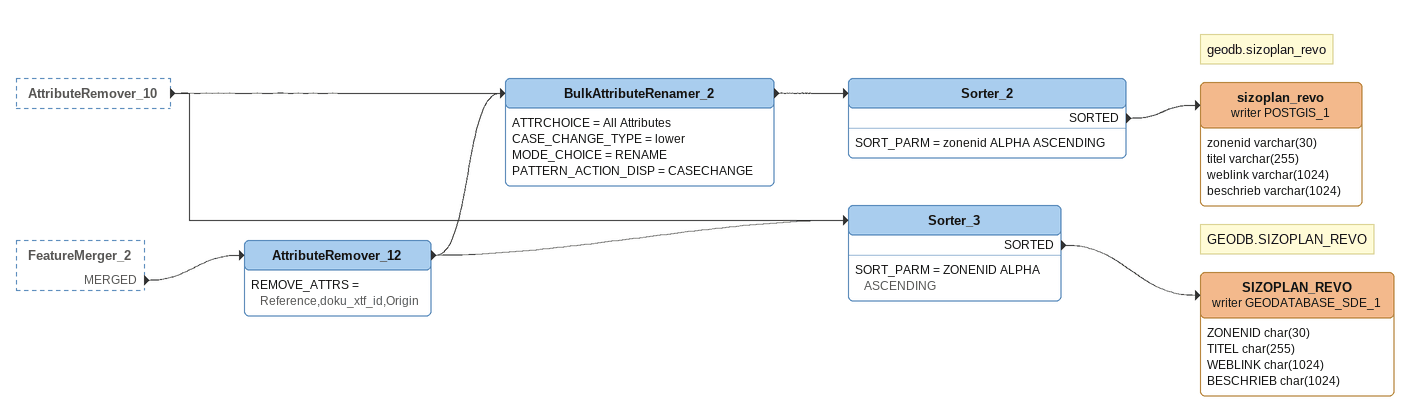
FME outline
AttributeRemover_10 [outside]
    -> Sorter_3
    -> BulkAttributeRenamer_2
FeatureMerger_2 [outside]
    MERGED -> AttributeRemover_12
AttributeRemover_12
    REMOVE_ATTRS = Reference,doku_xtf_id,Origin
    -> BulkAttributeRenamer_2
    -> Sorter_3
BulkAttributeRenamer_2
    ATTRCHOICE = All Attributes
    CASE_CHANGE_TYPE = lower
    MODE_CHOICE = RENAME
    PATTERN_ACTION_DISP = CASECHANGE
    -> Sorter_2
Sorter_2
    SORT_PARM = zonenid ALPHA ASCENDING
    SORTED -> sizoplan_revo (writer POSTGIS_1)
Note: geodb.sizoplan_revo
sizoplan_revo (writer POSTGIS_1)
    attributes: zonenid varchar(30), titel varchar(255), weblink varchar(1024), beschrieb varchar(1024)
Sorter_3
    SORT_PARM = ZONENID ALPHA ASCENDING
    SORTED -> SIZOPLAN_REVO (writer GEODATABASE_SDE_1)
Note: GEODB.SIZOPLAN_REVO
SIZOPLAN_REVO (writer GEODATABASE_SDE_1)
    attributes: ZONENID char(30), TITEL char(255), WEBLINK char(1024), BESCHRIEB char(1024)
